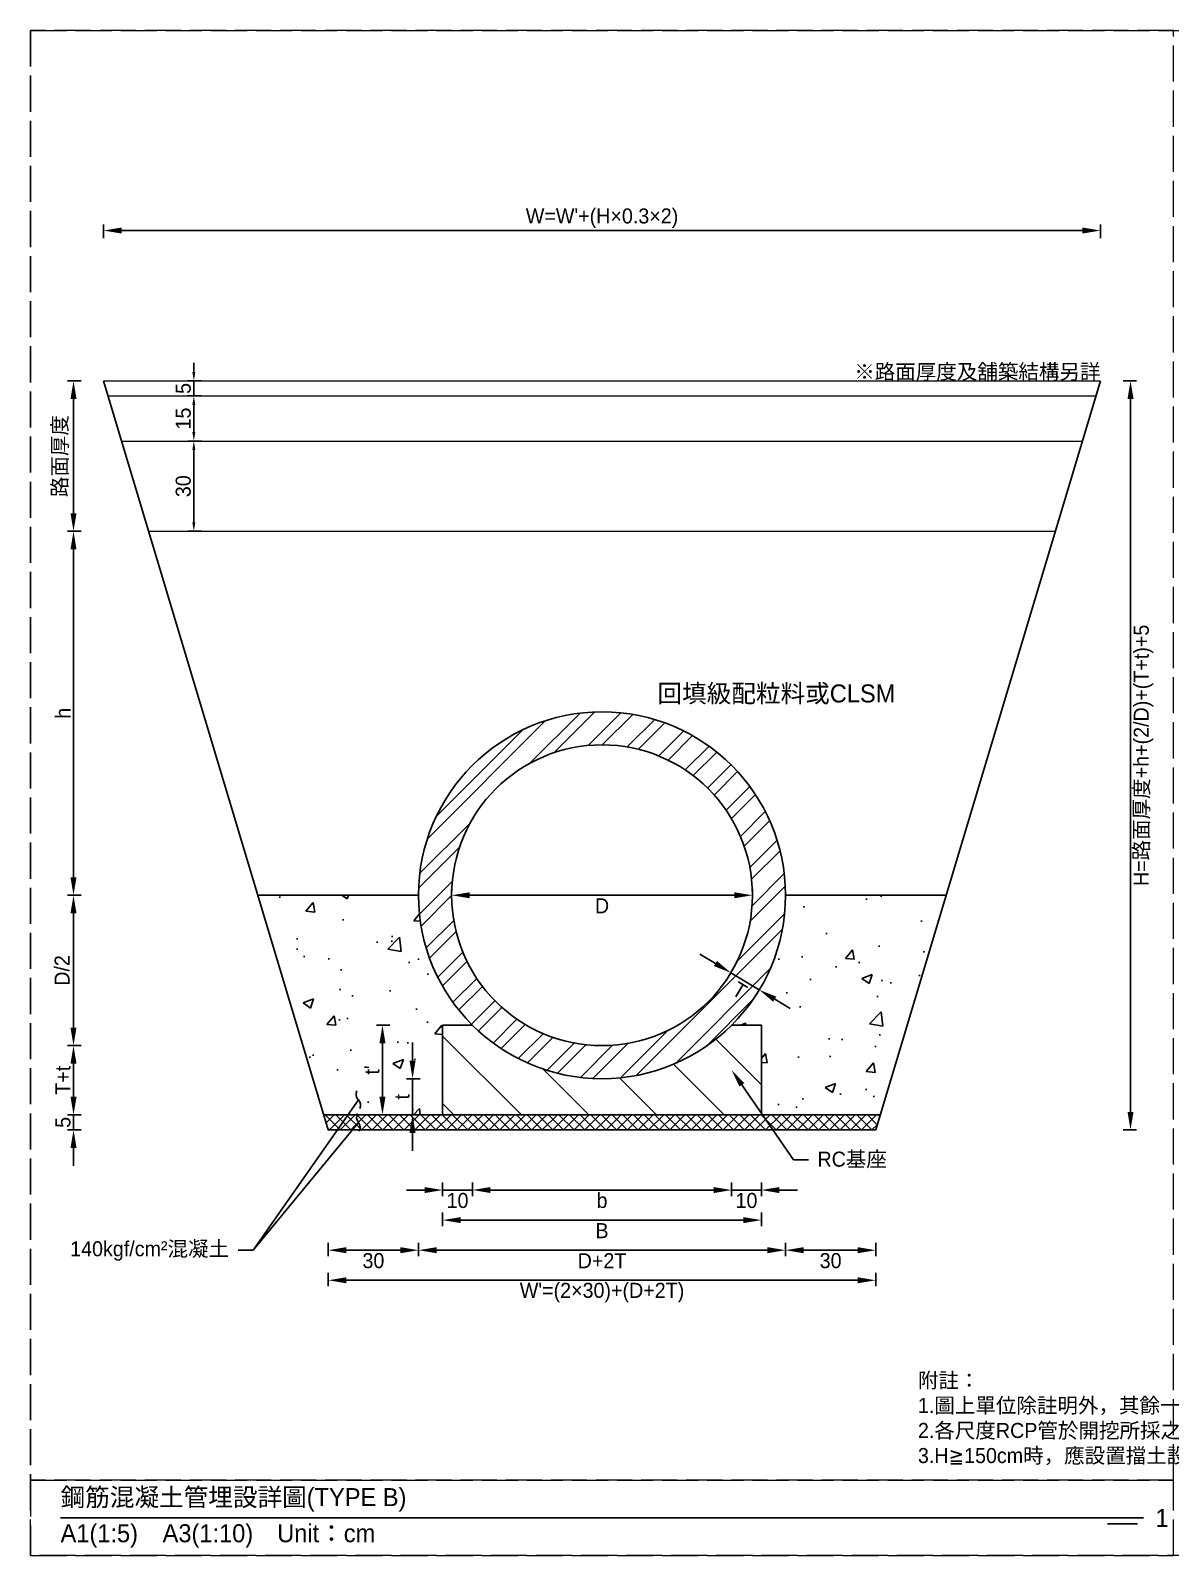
# Model space of a CAD drawing. Extents: x -781 to 13690, y -2778 to 2196.
# Drawn here: x -780 to -401, y -1264 to -757 of the extents above; entities that cross this region are included whole.
import ezdxf
from ezdxf import colors
from ezdxf.entities.mleader import LeaderData, LeaderLine
from ezdxf.math import Vec2, Vec3

# ---------------------------------------------------------------- set-up
doc = ezdxf.new("R2010")
doc.units = 0
doc.header["$MEASUREMENT"] = 0
doc.linetypes.add('ACAD_ISO02W100', pattern=[15, 12, -3])
doc.layers.add('一、4.基本-隱藏', color=9, linetype='ACAD_ISO02W100', lineweight=20, plot=False)
doc.layers.add('三、1.文字-說明文字', color=2, linetype='Continuous')
doc.layers.add('三、3.文字-註解文字', color=2, linetype='Continuous')
doc.layers.add('二、2.繪圖-施作項目', color=181, linetype='Continuous', lineweight=30)
doc.layers.add('二、4.繪圖-設計鋪面', color=40, linetype='Continuous', lineweight=20)
doc.styles.add('次圖名(詳圖)', font='MS PGothic.ttf', dxfattribs={"height": 6})
doc.styles.add('註解文字(詳圖)', font='MS PGothic.ttf', dxfattribs={"height": 5})
doc.dimstyles.new('註解文字(詳圖)', dxfattribs={"dimtxt": 5, "dimasz": 6, "dimexe": 2, "dimexo": 5, "dimgap": 1, "dimtad": 2, "dimdsep": 46, "dimtxsty": '註解文字(詳圖)', "dimcen": 0.1, "dimclrd": 256, "dimclre": 256, "dimclrt": 256, "dimadec": 0, "dimazin": 0, "dimtfac": 1, "dimtmove": 0, "dimatfit": 3, "dimfxlon": 1, "dimtolj": 1, "dimtzin": 0, "dimlwd": -1, "dimlwe": -1, "dimarcsym": 1})

# ---------------------------------------------------------------- blocks, each defined once
blk = doc.blocks.new('*D54')
at = {"layer": 'Defpoints', "color": 0, "transparency": 16777216}
for p in [(-642.99, -1087.69), (-633.08, -1087.69), (-633.08, -1142.5)]:
    blk.add_point(p, dxfattribs=at)
at = {"layer": '三、3.文字-註解文字', "transparency": 16777216}
for p, q in [((-642.99, -1140), (-642.99, -1144.5)), ((-633.08, -1140), (-633.08, -1144.5)), ((-648.99, -1142.5), (-654.99, -1142.5)), ((-642.99, -1142.5), (-633.08, -1142.5)), ((-627.08, -1142.5), (-621.08, -1142.5))]:
    blk.add_line(p, q, dxfattribs=at)
for points in [[(-648.99, -1141.5), (-648.99, -1143.5), (-642.99, -1142.5)], [(-627.08, -1141.5), (-627.08, -1143.5), (-633.08, -1142.5)]]:
    blk.add_solid(points, dxfattribs=at)
at = {"layer": '三、3.文字-註解文字', "transparency": 16777216, "insert": (-638.03, -1146), "char_height": 5, "attachment_point": 5, "style": '註解文字(詳圖)'}
blk.add_mtext('\\A1;10', dxfattribs=at)
blk = doc.blocks.new('*D55')
at = {"layer": 'Defpoints', "color": 0, "transparency": 16777216}
for p in [(-546.92, -1087.69), (-537.01, -1087.69), (-537.01, -1142.5)]:
    blk.add_point(p, dxfattribs=at)
at = {"layer": '三、3.文字-註解文字', "transparency": 16777216}
for p, q in [((-546.92, -1140), (-546.92, -1144.5)), ((-537.01, -1140), (-537.01, -1144.5)), ((-552.92, -1142.5), (-558.92, -1142.5)), ((-546.92, -1142.5), (-537.01, -1142.5)), ((-531.01, -1142.5), (-525.01, -1142.5))]:
    blk.add_line(p, q, dxfattribs=at)
for points in [[(-552.92, -1141.5), (-552.92, -1143.5), (-546.92, -1142.5)], [(-531.01, -1141.5), (-531.01, -1143.5), (-537.01, -1142.5)]]:
    blk.add_solid(points, dxfattribs=at)
at = {"layer": '三、3.文字-註解文字', "transparency": 16777216, "insert": (-541.97, -1146), "char_height": 5, "attachment_point": 5, "style": '註解文字(詳圖)'}
blk.add_mtext('\\A1;10', dxfattribs=at)
blk = doc.blocks.new('*D56')
at = {"layer": 'Defpoints', "color": 0, "transparency": 16777216}
for p in [(-633.08, -1087.69), (-546.92, -1087.69), (-546.92, -1142.5)]:
    blk.add_point(p, dxfattribs=at)
at = {"layer": '三、3.文字-註解文字', "transparency": 16777216}
for p, q in [((-633.08, -1140), (-633.08, -1144.5)), ((-546.92, -1140), (-546.92, -1144.5)), ((-627.08, -1142.5), (-552.92, -1142.5))]:
    blk.add_line(p, q, dxfattribs=at)
for points in [[(-627.08, -1141.5), (-627.08, -1143.5), (-633.08, -1142.5)], [(-552.92, -1141.5), (-552.92, -1143.5), (-546.92, -1142.5)]]:
    blk.add_solid(points, dxfattribs=at)
at = {"layer": '三、3.文字-註解文字', "transparency": 16777216, "insert": (-590, -1146), "char_height": 5, "attachment_point": 5, "style": '註解文字(詳圖)'}
blk.add_mtext('\\A1;b', dxfattribs=at)
blk = doc.blocks.new('*D57')
at = {"layer": 'Defpoints', "color": 0, "transparency": 16777216}
for p in [(-651, -1044.5), (-681, -1122.5), (-681, -1162.5)]:
    blk.add_point(p, dxfattribs=at)
at = {"layer": '三、3.文字-註解文字', "transparency": 16777216}
for p, q in [((-681, -1160), (-681, -1164.5)), ((-651, -1160), (-651, -1164.5)), ((-657, -1162.5), (-675, -1162.5))]:
    blk.add_line(p, q, dxfattribs=at)
for points in [[(-675, -1161.5), (-675, -1163.5), (-681, -1162.5)], [(-657, -1161.5), (-657, -1163.5), (-651, -1162.5)]]:
    blk.add_solid(points, dxfattribs=at)
at = {"layer": '三、3.文字-註解文字', "transparency": 16777216, "insert": (-666, -1166), "char_height": 5, "attachment_point": 5, "style": '註解文字(詳圖)'}
blk.add_mtext('\\A1;30', dxfattribs=at)
blk = doc.blocks.new('*D58')
at = {"layer": 'Defpoints', "color": 0, "transparency": 16777216}
for p in [(-651, -1044.5), (-529, -1044.5), (-529, -1162.5)]:
    blk.add_point(p, dxfattribs=at)
at = {"layer": '三、3.文字-註解文字', "transparency": 16777216}
for p, q in [((-651, -1160), (-651, -1164.5)), ((-529, -1160), (-529, -1164.5)), ((-645, -1162.5), (-535, -1162.5))]:
    blk.add_line(p, q, dxfattribs=at)
for points in [[(-645, -1161.5), (-645, -1163.5), (-651, -1162.5)], [(-535, -1161.5), (-535, -1163.5), (-529, -1162.5)]]:
    blk.add_solid(points, dxfattribs=at)
at = {"layer": '三、3.文字-註解文字', "transparency": 16777216, "insert": (-590, -1166), "char_height": 5, "attachment_point": 5, "style": '註解文字(詳圖)'}
blk.add_mtext('\\A1;D+2T', dxfattribs=at)
blk = doc.blocks.new('*D59')
at = {"layer": 'Defpoints', "color": 0, "transparency": 16777216}
for p in [(-529, -1044.5), (-499, -1122.5), (-499, -1162.5)]:
    blk.add_point(p, dxfattribs=at)
at = {"layer": '三、3.文字-註解文字', "transparency": 16777216}
for p, q in [((-529, -1160), (-529, -1164.5)), ((-499, -1160), (-499, -1164.5)), ((-523, -1162.5), (-505, -1162.5))]:
    blk.add_line(p, q, dxfattribs=at)
for points in [[(-523, -1161.5), (-523, -1163.5), (-529, -1162.5)], [(-505, -1161.5), (-505, -1163.5), (-499, -1162.5)]]:
    blk.add_solid(points, dxfattribs=at)
at = {"layer": '三、3.文字-註解文字', "transparency": 16777216, "insert": (-514, -1166), "char_height": 5, "attachment_point": 5, "style": '註解文字(詳圖)'}
blk.add_mtext('\\A1;30', dxfattribs=at)
blk = doc.blocks.new('*D60')
at = {"layer": 'Defpoints', "color": 0, "transparency": 16777216}
for p in [(-681, -1122.5), (-499, -1122.5), (-499, -1172.5)]:
    blk.add_point(p, dxfattribs=at)
at = {"layer": '三、3.文字-註解文字', "transparency": 16777216}
for p, q in [((-681, -1170), (-681, -1174.5)), ((-499, -1170), (-499, -1174.5)), ((-675, -1172.5), (-505, -1172.5))]:
    blk.add_line(p, q, dxfattribs=at)
for points in [[(-675, -1171.5), (-675, -1173.5), (-681, -1172.5)], [(-505, -1171.5), (-505, -1173.5), (-499, -1172.5)]]:
    blk.add_solid(points, dxfattribs=at)
at = {"layer": '三、3.文字-註解文字', "transparency": 16777216, "insert": (-590, -1176.6), "char_height": 5, "attachment_point": 5, "style": '註解文字(詳圖)'}
blk.add_mtext("\\A1;{\\fMS PGothic|b0|i0|c128|p34;W'=(2×30)+(D+2T)}", dxfattribs=at)
blk = doc.blocks.new('*D61')
at = {"layer": 'Defpoints', "color": 0, "transparency": 16777216}
for p in [(-590, -1105.5), (-652.99, -1117.5), (-590, -1117.5)]:
    blk.add_point(p, dxfattribs=at)
at = {"layer": '三、3.文字-註解文字', "transparency": 16777216}
for p, q in [((-652.99, -1099.5), (-652.99, -1093.5)), ((-650.49, -1105.5), (-654.99, -1105.5)), ((-652.99, -1105.5), (-652.99, -1117.5)), ((-650.49, -1117.5), (-654.99, -1117.5)), ((-652.99, -1123.5), (-652.99, -1129.5))]:
    blk.add_line(p, q, dxfattribs=at)
for points in [[(-653.99, -1099.5), (-651.99, -1099.5), (-652.99, -1105.5)], [(-653.99, -1123.5), (-651.99, -1123.5), (-652.99, -1117.5)]]:
    blk.add_solid(points, dxfattribs=at)
at = {"layer": '三、3.文字-註解文字', "transparency": 16777216, "insert": (-656.49, -1111.5), "char_height": 5, "attachment_point": 5, "rotation": 90, "style": '註解文字(詳圖)'}
blk.add_mtext('\\A1;t', dxfattribs=at)
blk = doc.blocks.new('*D62')
at = {"layer": 'Defpoints', "color": 0, "transparency": 16777216}
for p in [(-642.99, -1087.69), (-662.99, -1117.5), (-642.99, -1117.5)]:
    blk.add_point(p, dxfattribs=at)
at = {"layer": '三、3.文字-註解文字', "transparency": 16777216}
for p, q in [((-660.49, -1087.69), (-664.99, -1087.69)), ((-662.99, -1093.69), (-662.99, -1111.5)), ((-660.49, -1117.5), (-664.99, -1117.5))]:
    blk.add_line(p, q, dxfattribs=at)
for points in [[(-663.99, -1093.69), (-661.99, -1093.69), (-662.99, -1087.69)], [(-663.99, -1111.5), (-661.99, -1111.5), (-662.99, -1117.5)]]:
    blk.add_solid(points, dxfattribs=at)
at = {"layer": '三、3.文字-註解文字', "transparency": 16777216, "insert": (-666.49, -1102.595), "char_height": 5, "attachment_point": 5, "rotation": 90, "style": '註解文字(詳圖)'}
blk.add_mtext("\\A1;t'", dxfattribs=at)
blk = doc.blocks.new('*D63')
at = {"layer": 'Defpoints', "color": 0, "transparency": 16777216}
for p in [(-642.99, -1117.5), (-537.01, -1117.5), (-537.01, -1152.5)]:
    blk.add_point(p, dxfattribs=at)
at = {"layer": '三、3.文字-註解文字', "transparency": 16777216}
for p, q in [((-642.99, -1150), (-642.99, -1154.5)), ((-537.01, -1150), (-537.01, -1154.5)), ((-636.99, -1152.5), (-543.01, -1152.5))]:
    blk.add_line(p, q, dxfattribs=at)
for points in [[(-636.99, -1151.5), (-636.99, -1153.5), (-642.99, -1152.5)], [(-543.01, -1151.5), (-543.01, -1153.5), (-537.01, -1152.5)]]:
    blk.add_solid(points, dxfattribs=at)
at = {"layer": '三、3.文字-註解文字', "transparency": 16777216, "insert": (-590, -1156), "char_height": 5, "attachment_point": 5, "style": '註解文字(詳圖)'}
blk.add_mtext('\\A1;B', dxfattribs=at)
blk = doc.blocks.new('*D64')
at = {"layer": 'Defpoints', "color": 0, "transparency": 16777216}
for p in [(-755.7, -873.5), (-765.7, -923.5), (-740.7, -923.5)]:
    blk.add_point(p, dxfattribs=at)
at = {"layer": '三、3.文字-註解文字', "transparency": 16777216}
for p, q in [((-763.2, -873.5), (-767.7, -873.5)), ((-765.7, -879.5), (-765.7, -917.5)), ((-763.2, -923.5), (-767.7, -923.5))]:
    blk.add_line(p, q, dxfattribs=at)
for points in [[(-766.7, -879.5), (-764.7, -879.5), (-765.7, -873.5)], [(-766.7, -917.5), (-764.7, -917.5), (-765.7, -923.5)]]:
    blk.add_solid(points, dxfattribs=at)
at = {"layer": '三、3.文字-註解文字', "transparency": 16777216, "insert": (-770.02, -898.5), "char_height": 5, "attachment_point": 5, "rotation": 90, "style": '註解文字(詳圖)'}
blk.add_mtext('\\A1;路面厚度', dxfattribs=at)
blk = doc.blocks.new('*D65')
at = {"layer": 'Defpoints', "color": 0, "transparency": 16777216}
for p in [(-740.7, -923.5), (-765.7, -1044.5), (-704.4, -1044.5)]:
    blk.add_point(p, dxfattribs=at)
at = {"layer": '三、3.文字-註解文字', "transparency": 16777216}
for p, q in [((-763.2, -923.5), (-767.7, -923.5)), ((-765.7, -929.5), (-765.7, -1038.5)), ((-763.2, -1044.5), (-767.7, -1044.5))]:
    blk.add_line(p, q, dxfattribs=at)
for points in [[(-766.7, -929.5), (-764.7, -929.5), (-765.7, -923.5)], [(-766.7, -1038.5), (-764.7, -1038.5), (-765.7, -1044.5)]]:
    blk.add_solid(points, dxfattribs=at)
at = {"layer": '三、3.文字-註解文字', "transparency": 16777216, "insert": (-769.2, -984), "char_height": 5, "attachment_point": 5, "rotation": 90, "style": '註解文字(詳圖)'}
blk.add_mtext('\\A1;h', dxfattribs=at)
blk = doc.blocks.new('*D66')
at = {"layer": 'Defpoints', "color": 0, "transparency": 16777216}
for p in [(-590, -1044.5), (-765.7, -1094.5), (-590, -1094.5)]:
    blk.add_point(p, dxfattribs=at)
at = {"layer": '三、3.文字-註解文字', "transparency": 16777216}
for p, q in [((-763.2, -1044.5), (-767.7, -1044.5)), ((-765.7, -1050.5), (-765.7, -1088.5)), ((-763.2, -1094.5), (-767.7, -1094.5))]:
    blk.add_line(p, q, dxfattribs=at)
for points in [[(-766.7, -1050.5), (-764.7, -1050.5), (-765.7, -1044.5)], [(-766.7, -1088.5), (-764.7, -1088.5), (-765.7, -1094.5)]]:
    blk.add_solid(points, dxfattribs=at)
at = {"layer": '三、3.文字-註解文字', "transparency": 16777216, "insert": (-769.47, -1069.5), "char_height": 5, "attachment_point": 5, "rotation": 90, "style": '註解文字(詳圖)'}
blk.add_mtext('\\A1;D/2', dxfattribs=at)
blk = doc.blocks.new('*D67')
at = {"layer": 'Defpoints', "color": 0, "transparency": 16777216}
for p in [(-590, -1094.5), (-765.7, -1117.5), (-590, -1117.5)]:
    blk.add_point(p, dxfattribs=at)
at = {"layer": '三、3.文字-註解文字', "transparency": 16777216}
for p, q in [((-763.2, -1094.5), (-767.7, -1094.5)), ((-765.7, -1100.5), (-765.7, -1111.5)), ((-763.2, -1117.5), (-767.7, -1117.5))]:
    blk.add_line(p, q, dxfattribs=at)
for points in [[(-766.7, -1100.5), (-764.7, -1100.5), (-765.7, -1094.5)], [(-766.7, -1111.5), (-764.7, -1111.5), (-765.7, -1117.5)]]:
    blk.add_solid(points, dxfattribs=at)
at = {"layer": '三、3.文字-註解文字', "transparency": 16777216, "insert": (-769.2, -1106), "char_height": 5, "attachment_point": 5, "rotation": 90, "style": '註解文字(詳圖)'}
blk.add_mtext('\\A1;T+t', dxfattribs=at)
blk = doc.blocks.new('*D68')
at = {"layer": 'Defpoints', "color": 0, "transparency": 16777216}
for p in [(-682.5, -1117.5), (-765.7, -1122.5), (-681, -1122.5)]:
    blk.add_point(p, dxfattribs=at)
at = {"layer": '三、3.文字-註解文字', "transparency": 16777216}
for p, q in [((-765.7, -1111.5), (-765.7, -1105.5)), ((-763.2, -1117.5), (-767.7, -1117.5)), ((-765.7, -1117.5), (-765.7, -1122.5)), ((-763.2, -1122.5), (-767.7, -1122.5)), ((-765.7, -1128.5), (-765.7, -1134.5))]:
    blk.add_line(p, q, dxfattribs=at)
for points in [[(-766.7, -1111.5), (-764.7, -1111.5), (-765.7, -1117.5)], [(-766.7, -1128.5), (-764.7, -1128.5), (-765.7, -1122.5)]]:
    blk.add_solid(points, dxfattribs=at)
at = {"layer": '三、3.文字-註解文字', "transparency": 16777216, "insert": (-769.2, -1120), "char_height": 5, "attachment_point": 5, "rotation": 90, "style": '註解文字(詳圖)'}
blk.add_mtext('\\A1;5', dxfattribs=at)
blk = doc.blocks.new('*D69')
at = {"layer": 'Defpoints', "color": 0, "transparency": 16777216}
for p in [(-640, -1044.5), (-540, -1044.5), (-540, -1044.5)]:
    blk.add_point(p, dxfattribs=at)
at = {"layer": '三、3.文字-註解文字', "transparency": 16777216}
for p, q in [((-640, -1044.5), (-640, -1042.5)), ((-540, -1044.5), (-540, -1042.5)), ((-634, -1044.5), (-546, -1044.5))]:
    blk.add_line(p, q, dxfattribs=at)
for points in [[(-634, -1043.5), (-634, -1045.5), (-640, -1044.5)], [(-546, -1043.5), (-546, -1045.5), (-540, -1044.5)]]:
    blk.add_solid(points, dxfattribs=at)
at = {"layer": '三、3.文字-註解文字', "transparency": 16777216, "insert": (-590, -1048), "char_height": 5, "attachment_point": 5, "style": '註解文字(詳圖)'}
blk.add_mtext('\\A1;D', dxfattribs=at)
blk = doc.blocks.new('*D70')
at = {"layer": 'Defpoints', "color": 0, "transparency": 16777216}
for p in [(-547.16, -1070.28), (-537.73, -1075.95), (-537.73, -1075.95)]:
    blk.add_point(p, dxfattribs=at)
at = {"layer": '三、3.文字-註解文字', "transparency": 16777216}
for p, q in [((-552.3, -1067.19), (-557.44, -1064.09)), ((-547.16, -1070.28), (-548.19, -1071.99)), ((-547.16, -1070.28), (-537.73, -1075.95)), ((-537.73, -1075.95), (-538.76, -1077.66)), ((-532.59, -1079.04), (-527.45, -1082.14))]:
    blk.add_line(p, q, dxfattribs=at)
for points in [[(-551.78, -1066.33), (-552.81, -1068.04), (-547.16, -1070.28)], [(-532.08, -1078.19), (-533.11, -1079.9), (-537.73, -1075.95)]]:
    blk.add_solid(points, dxfattribs=at)
at = {"layer": '三、3.文字-註解文字', "transparency": 16777216, "insert": (-544.25, -1076.11), "char_height": 5, "attachment_point": 5, "rotation": 328.9638, "style": '註解文字(詳圖)'}
blk.add_mtext('\\A1;T', dxfattribs=at)
blk = doc.blocks.new('*D71')
at = {"layer": 'Defpoints', "color": 0, "transparency": 16777216}
for p in [(-725.7, -893.5), (-705.7, -893.5), (-705.7, -923.5)]:
    blk.add_point(p, dxfattribs=at)
at = {"layer": '三、3.文字-註解文字', "transparency": 16777216}
for p, q in [((-723.2, -893.5), (-727.7, -893.5)), ((-725.7, -920.5), (-725.7, -896.5)), ((-723.2, -923.5), (-727.7, -923.5))]:
    blk.add_line(p, q, dxfattribs=at)
for points in [[(-726.2, -896.5), (-725.2, -896.5), (-725.7, -893.5)], [(-726.2, -920.5), (-725.2, -920.5), (-725.7, -923.5)]]:
    blk.add_solid(points, dxfattribs=at)
at = {"layer": '三、3.文字-註解文字', "transparency": 16777216, "insert": (-729.2, -908.5), "char_height": 5, "attachment_point": 5, "rotation": 90, "style": '註解文字(詳圖)'}
blk.add_mtext('\\A1;30', dxfattribs=at)
blk = doc.blocks.new('*D72')
at = {"layer": 'Defpoints', "color": 0, "transparency": 16777216}
for p in [(-725.7, -878.5), (-705.7, -878.5), (-705.7, -893.5)]:
    blk.add_point(p, dxfattribs=at)
at = {"layer": '三、3.文字-註解文字', "transparency": 16777216}
for p, q in [((-723.2, -878.5), (-727.7, -878.5)), ((-725.7, -890.5), (-725.7, -881.5)), ((-723.2, -893.5), (-727.7, -893.5))]:
    blk.add_line(p, q, dxfattribs=at)
for points in [[(-726.2, -881.5), (-725.2, -881.5), (-725.7, -878.5)], [(-726.2, -890.5), (-725.2, -890.5), (-725.7, -893.5)]]:
    blk.add_solid(points, dxfattribs=at)
at = {"layer": '三、3.文字-註解文字', "transparency": 16777216, "insert": (-729.2, -886), "char_height": 5, "attachment_point": 5, "rotation": 90, "style": '註解文字(詳圖)'}
blk.add_mtext('\\A1;15', dxfattribs=at)
blk = doc.blocks.new('*D73')
at = {"layer": 'Defpoints', "color": 0, "transparency": 16777216}
for p in [(-725.7, -873.5), (-705.7, -873.5), (-705.7, -878.5)]:
    blk.add_point(p, dxfattribs=at)
at = {"layer": '三、3.文字-註解文字', "transparency": 16777216}
for p, q in [((-725.7, -870.5), (-725.7, -867.5)), ((-723.2, -873.5), (-727.7, -873.5)), ((-725.7, -878.5), (-725.7, -873.5)), ((-723.2, -878.5), (-727.7, -878.5)), ((-725.7, -881.5), (-725.7, -884.5))]:
    blk.add_line(p, q, dxfattribs=at)
for points in [[(-726.2, -870.5), (-725.2, -870.5), (-725.7, -873.5)], [(-726.2, -881.5), (-725.2, -881.5), (-725.7, -878.5)]]:
    blk.add_solid(points, dxfattribs=at)
at = {"layer": '三、3.文字-註解文字', "transparency": 16777216, "insert": (-729.2, -876), "char_height": 5, "attachment_point": 5, "rotation": 90, "style": '註解文字(詳圖)'}
blk.add_mtext('\\A1;5', dxfattribs=at)
blk = doc.blocks.new('*D74')
at = {"layer": 'Defpoints', "color": 0, "transparency": 16777216}
for p in [(-424.3, -873.5), (-414.3, -873.5), (-499, -1122.5)]:
    blk.add_point(p, dxfattribs=at)
at = {"layer": '三、3.文字-註解文字', "transparency": 16777216}
for p, q in [((-416.8, -873.5), (-412.3, -873.5)), ((-414.3, -1116.5), (-414.3, -879.5)), ((-416.8, -1122.5), (-412.3, -1122.5))]:
    blk.add_line(p, q, dxfattribs=at)
for points in [[(-415.3, -879.5), (-413.3, -879.5), (-414.3, -873.5)], [(-415.3, -1116.5), (-413.3, -1116.5), (-414.3, -1122.5)]]:
    blk.add_solid(points, dxfattribs=at)
at = {"layer": '三、3.文字-註解文字', "transparency": 16777216, "insert": (-409.98, -998), "char_height": 5, "attachment_point": 5, "rotation": 90, "style": '註解文字(詳圖)'}
blk.add_mtext('\\A1;{\\fMS PGothic|b0|i0|c128|p34;H}=路面厚度+h+(2/D)+(T+t)+5', dxfattribs=at)
blk = doc.blocks.new('*D75')
at = {"layer": 'Defpoints', "color": 0, "transparency": 16777216}
for p in [(-424.3, -823.5), (-755.7, -873.5), (-424.3, -873.5)]:
    blk.add_point(p, dxfattribs=at)
at = {"layer": '三、3.文字-註解文字', "transparency": 16777216}
for p, q in [((-755.7, -826), (-755.7, -821.5)), ((-749.7, -823.5), (-430.3, -823.5)), ((-424.3, -826), (-424.3, -821.5))]:
    blk.add_line(p, q, dxfattribs=at)
for points in [[(-749.7, -822.5), (-749.7, -824.5), (-755.7, -823.5)], [(-430.3, -822.5), (-430.3, -824.5), (-424.3, -823.5)]]:
    blk.add_solid(points, dxfattribs=at)
at = {"layer": '三、3.文字-註解文字', "transparency": 16777216, "insert": (-590, -819.4), "char_height": 5, "attachment_point": 5, "style": '註解文字(詳圖)'}
blk.add_mtext("\\A1;{\\fMS PGothic|b0|i0|c128|p34;W=W'+}({\\fMS PGothic|b0|i0|c128|p34;H×0.3×2})", dxfattribs=at)
blk = doc.blocks.new('_Integral')
at = {"color": 0, "linetype": 'ByBlock', "lineweight": -2}
for centre, start, end in [((0.445, -0.091), 102, 168), ((-0.445, 0.091), 282, 348)]:
    blk.add_arc(centre, 0.454, start, end, dxfattribs=at)

msp = doc.modelspace()

# ---------------------------------------------------------------- hatches: boundary and pattern name
at = {"layer": '二、2.繪圖-施作項目'}
h = msp.add_hatch(dxfattribs=at)
h.set_pattern_fill('ANSI32', color=256)
h.set_pattern_definition([(45, (-1360.829, 704.142), (-6.73519, 6.73519), []), (45, (-1356.339, 704.142), (-6.73519, 6.73519), [])])
h.paths.add_polyline_path([(-651, -1044.5, 1), (-529, -1044.5, 1)])
h.paths.add_polyline_path([(-540, -1044.5, -1), (-640, -1044.5, -1)], flags=16)
h = msp.add_hatch(dxfattribs=at)
h.set_pattern_fill('AR-CONC', color=256, scale=5)
h.paths.add_polyline_path([(-651, -1044.5), (-704.4, -1044.5), (-682.5, -1117.5), (-642.99, -1117.5), (-642.99, -1087.69), (-633.077, -1087.69, -0.199253)])
h.paths.add_polyline_path([(-475.6, -1044.5), (-529, -1044.5, -0.199253), (-546.923, -1087.69), (-537.01, -1087.69), (-537.01, -1117.5), (-497.5, -1117.5)])
h = msp.add_hatch(dxfattribs=at)
h.set_pattern_fill('ANSI31', color=256, scale=5, angle=270)
h.set_pattern_definition([(315, (-1360.829, 704.142), (11.22532, 11.22532), [])])
h.paths.add_polyline_path([(-633.077, -1087.69), (-642.99, -1087.69), (-642.99, -1117.5), (-537.01, -1117.5), (-537.01, -1087.69), (-546.923, -1087.69, -0.4134461)])
h = msp.add_hatch(dxfattribs=at)
h.set_pattern_fill('ANSI37', color=256, scale=20)
h.paths.add_polyline_path([(-497.5, -1117.5), (-682.5, -1117.5), (-681, -1122.5), (-499, -1122.5)])

# ---------------------------------------------------------------- linework, layer by layer
at = {"layer": '一、4.基本-隱藏'}
for points in [[(-780, -757), (0, -757), (0, -1264), (-780, -1264)], [(-400, -757), (-780, -757), (-780, -1239), (-400, -1239)], [(-400, -1239), (-780, -1239), (-780, -1264), (-400, -1264)]]:
    msp.add_lwpolyline(points, close=True, dxfattribs=at)
at = {"layer": '三、3.文字-註解文字'}
for points in [[(-770, -1251.5), (-410, -1251.5)], [(-412, -1253.5), (-422, -1253.5)]]:
    msp.add_lwpolyline(points, dxfattribs=at)
at = {"layer": '二、2.繪圖-施作項目'}
for points in [[(-755.7, -873.5), (-681, -1122.5)], [(-424.3, -873.5), (-499, -1122.5)], [(-704.4, -1044.5), (-651, -1044.5)], [(-529, -1044.5), (-475.6, -1044.5)], [(-642.99, -1087.69), (-633.077, -1087.69)], [(-642.99, -1087.69), (-642.99, -1117.5)], [(-546.923, -1087.69), (-537.01, -1087.69)], [(-537.01, -1087.69), (-537.01, -1117.5)], [(-682.5, -1117.5), (-497.5, -1117.5)], [(-642.99, -1117.5), (-537.01, -1117.5)], [(-681, -1122.5), (-499, -1122.5)]]:
    msp.add_lwpolyline(points, dxfattribs=at)
for radius in [61, 50]:
    msp.add_circle((-590, -1044.5), radius, dxfattribs=at)
at = {"layer": '二、4.繪圖-設計鋪面'}
for points in [[(-755.7, -873.5), (-424.3, -873.5)], [(-754.2, -878.5), (-425.8, -878.5)], [(-749.7, -893.5), (-430.3, -893.5)], [(-740.7, -923.5), (-439.3, -923.5)]]:
    msp.add_lwpolyline(points, dxfattribs=at)

# ---------------------------------------------------------------- texts
at = {"layer": '三、1.文字-說明文字', "insert": (-484.978, -1234), "char_height": 5, "attachment_point": 7, "style": '次圖名(詳圖)'}
msp.add_mtext_dynamic_manual_height_columns('{\\fMS PGothic|b0|i0|c128|p34;附註：\\P1.圖上單位除註明外，其餘一律為公分。\\P2.各尺度RCP管於開挖所採之擋土板，原則上依上圖表之型式配置，惟工程司得依實際開挖地質及深度需要，酌於調整採用型式及數量，並依實作數量結算。\\P3.H≧150cm時，應設置擋土設施。}', width=484.56858, gutter_width=30, heights=[0], dxfattribs=at)
at = {"layer": '三、3.文字-註解文字', "style": '次圖名(詳圖)'}
for s, width, gutter_width, insert, char_height, attachment_point in [('※{\\fMS PGothic|b0|i0|c128|p34;路面厚度及舖築結構另詳}', 86.81419, 30, (-424.3, -873.5), 5, 9), ('回填{\\fMS PGothic|b0|i0|c128|p34;級配粒料或CLSM}', 83.93225, 30, (-532.023, -977.736), 6, 5), ('{\\fMS PGothic|b0|i0|c128|p34;鋼筋混凝土管埋設詳圖(TYPE }B{\\fMS PGothic|b0|i0|c128|p34;)}', 125.75509, 15, (-770, -1245.5), 6, 4), ('1', 3, 15, (-406, -1251.5), 6, 4), ('{\\fMS PGothic|b0|i0|c128|p34;A1(1:}5{\\fMS PGothic|b0|i0|c128|p34;)\u3000A3(1:}1{\\fMS PGothic|b0|i0|c128|p34;0)^IUnit：cm}', 136.03259, 15, (-770, -1257.5), 6, 4)]:
    msp.add_mtext_dynamic_manual_height_columns(s, width=width, gutter_width=gutter_width, heights=[0], dxfattribs=dict(at, insert=insert, char_height=char_height, attachment_point=attachment_point))

# ---------------------------------------------------------------- dimensions: what is measured, and where the dimension line sits
at = {"layer": '三、3.文字-註解文字'}
for base, p1, p2, text, picture, middle in [((-424.3, -823.5), (-755.7, -873.5), (-424.3, -873.5), "{\\fMS PGothic|b0|i0|c128|p34;W=W'+}({\\fMS PGothic|b0|i0|c128|p34;H×0.3×2})", '*D75', (-590, -819.403)), ((-540, -1044.5), (-640, -1044.5), (-540, -1044.5), 'D', '*D69', (-590, -1048)), ((-681, -1162.5), (-651, -1044.5), (-681, -1122.5), '30', '*D57', (-666, -1166)), ((-529, -1162.5), (-651, -1044.5), (-529, -1044.5), 'D+2T', '*D58', (-590, -1166)), ((-499, -1162.5), (-529, -1044.5), (-499, -1122.5), '30', '*D59', (-514, -1166)), ((-633.077, -1142.5), (-642.99, -1087.69), (-633.077, -1087.69), '10', '*D54', (-638.033, -1146)), ((-546.923, -1142.5), (-633.077, -1087.69), (-546.923, -1087.69), 'b', '*D56', (-590, -1146)), ((-537.01, -1142.5), (-546.923, -1087.69), (-537.01, -1087.69), '10', '*D55', (-541.967, -1146)), ((-537.01, -1152.5), (-642.99, -1117.5), (-537.01, -1117.5), 'B', '*D63', (-590, -1156)), ((-499, -1172.5), (-681, -1122.5), (-499, -1122.5), "{\\fMS PGothic|b0|i0|c128|p34;W'=(2×30)+(D+2T)}", '*D60', (-590, -1176.597))]:
    dim = msp.add_linear_dim(base=base, p1=p1, p2=p2, text=text, dimstyle='註解文字(詳圖)', dxfattribs=at)
    dim.commit()
    dim.dimension.update_dxf_attribs({"geometry": picture, "text_midpoint": middle})
for base, p1, p2, text, picture, middle in [((-725.7, -873.5), (-705.7, -878.5), (-705.7, -873.5), '5', '*D73', (-729.2, -876)), ((-725.7, -878.5), (-705.7, -893.5), (-705.7, -878.5), '15', '*D72', (-729.2, -886)), ((-725.7, -893.5), (-705.7, -923.5), (-705.7, -893.5), '30', '*D71', (-729.2, -908.5))]:
    dim = msp.add_linear_dim(base=base, p1=p1, p2=p2, angle=90, text=text, dimstyle='註解文字(詳圖)', override={"dimasz": 3}, dxfattribs=at)
    dim.commit()
    dim.dimension.update_dxf_attribs({"geometry": picture, "text_midpoint": middle})
for base, p1, p2, text, picture, middle in [((-765.7, -923.5), (-755.7, -873.5), (-740.7, -923.5), '路面厚度', '*D64', (-770.024, -898.5)), ((-414.3, -873.5), (-499, -1122.5), (-424.3, -873.5), '{\\fMS PGothic|b0|i0|c128|p34;H}=路面厚度+h+(2/D)+(T+t)+5', '*D74', (-409.976, -998)), ((-765.7, -1044.5), (-740.7, -923.5), (-704.4, -1044.5), 'h', '*D65', (-769.2, -984)), ((-765.7, -1094.5), (-590, -1044.5), (-590, -1094.5), 'D/2', '*D66', (-769.47, -1069.5)), ((-662.99, -1117.5), (-642.99, -1087.69), (-642.99, -1117.5), "t'", '*D62', (-666.49, -1102.595)), ((-765.7, -1117.5), (-590, -1094.5), (-590, -1117.5), 'T+t', '*D67', (-769.2, -1106)), ((-652.99, -1117.5), (-590, -1105.5), (-590, -1117.5), 't', '*D61', (-656.49, -1111.5)), ((-765.7, -1122.5), (-682.5, -1117.5), (-681, -1122.5), '5', '*D68', (-769.2, -1120))]:
    dim = msp.add_linear_dim(base=base, p1=p1, p2=p2, angle=90, text=text, dimstyle='註解文字(詳圖)', dxfattribs=at)
    dim.commit()
    dim.dimension.update_dxf_attribs({"geometry": picture, "text_midpoint": middle})
dim = msp.add_aligned_dim(p1=(-547.158, -1070.279), p2=(-537.733, -1075.95), distance=0, text='T', dimstyle='註解文字(詳圖)', dxfattribs=at)
dim.commit()
dim.dimension.update_dxf_attribs({"geometry": '*D70', "text_midpoint": (-544.25, -1076.114)})

# ---------------------------------------------------------------- leaders
ml = msp.add_multileader_mtext('Standard', dxfattribs=at)
ml.set_content('RC基座', color=256, style='註解文字(詳圖)')
ml.set_leader_properties(color=144, linetype='ByLayer', lineweight=-1)
ml.build(insert=Vec2(0, 0))
ml.multileader.update_dxf_attribs({"dogleg_length": 5, "arrow_head_size": 6})
ctx = ml.context
ctx.base_point, ctx.char_height, ctx.arrow_head_size, ctx.landing_gap_size, ctx.plane_origin = Vec3(-521.376, -1132.5), 5, 6, 3, Vec3(-526.376, -1090)
notes = []
notes.append((ctx, [(0, (1, 1, 0), (-526.376, -1132.5), (1, 0), 5, [(0, [(-546.923, -1102.595)], 0, [])])]))
ctx.mtext.insert, ctx.mtext.flow_direction = Vec3(-518.376, -1129.73), 5
ml = msp.add_multileader_mtext('Standard', dxfattribs=at)
ml.set_content('{\\fMS PGothic|b0|i0|c128|p34; }', color=256, style='註解文字(詳圖)')
ml.set_leader_properties(color=144, linetype='ByLayer', lineweight=-1)
ml.set_arrow_properties(name='INTEGRAL')
ml.build(insert=Vec2(0, 0))
ml.multileader.update_dxf_attribs({"dogleg_length": 5, "arrow_head_size": 6})
ctx = ml.context
ctx.base_point, ctx.char_height, ctx.arrow_head_size, ctx.landing_gap_size, ctx.plane_origin = Vec3(-719.216, -1162.5), 5, 6, 3, Vec3(-671, -1112.5)
ctx.text_align_type = 2
notes.append((ctx, [(1, (1, 1, 0), (-706, -1162.5), (-1, 0), 5, [(0, [(-671, -1112.5)], 0, [])])]))
ctx.mtext.insert, ctx.mtext.alignment, ctx.mtext.flow_direction = Vec3(-714, -1160), 3, 5
ml = msp.add_multileader_mtext('Standard', dxfattribs=at)
ml.set_content('140kgf/cm²混凝土', color=256, style='註解文字(詳圖)')
ml.set_leader_properties(color=144, linetype='ByLayer', lineweight=-1)
ml.set_arrow_properties(name='INTEGRAL')
ml.build(insert=Vec2(0, 0))
ml.multileader.update_dxf_attribs({"dogleg_length": 5, "arrow_head_size": 6})
ctx = ml.context
ctx.base_point, ctx.char_height, ctx.arrow_head_size, ctx.landing_gap_size, ctx.plane_origin = Vec3(-771.659, -1162.5), 5, 6, 3, Vec3(-671, -1120)
ctx.text_align_type = 2
notes.append((ctx, [(1, (1, 1, 0), (-706, -1162.5), (-1, 0), 5, [(0, [(-671, -1120)], 0, [])])]))
ctx.mtext.insert, ctx.mtext.alignment, ctx.mtext.flow_direction = Vec3(-714, -1159.517), 3, 5
for ctx, leaders in notes:
    for number, flags, end, landing, length, lines in leaders:
        leader = LeaderData()
        leader.index, (leader.has_last_leader_line, leader.has_dogleg_vector, leader.attachment_direction) = number, flags
        leader.last_leader_point, leader.dogleg_vector, leader.dogleg_length = Vec3(end), Vec3(landing), length
        for number, points, colour, breaks in lines:
            line = LeaderLine()
            line.index, line.vertices, line.color, line.breaks = number, Vec3.list(points), colors.encode_raw_color(colour), breaks
            leader.lines.append(line)
        ctx.leaders.append(leader)

doc.saveas('drawing.dxf')
